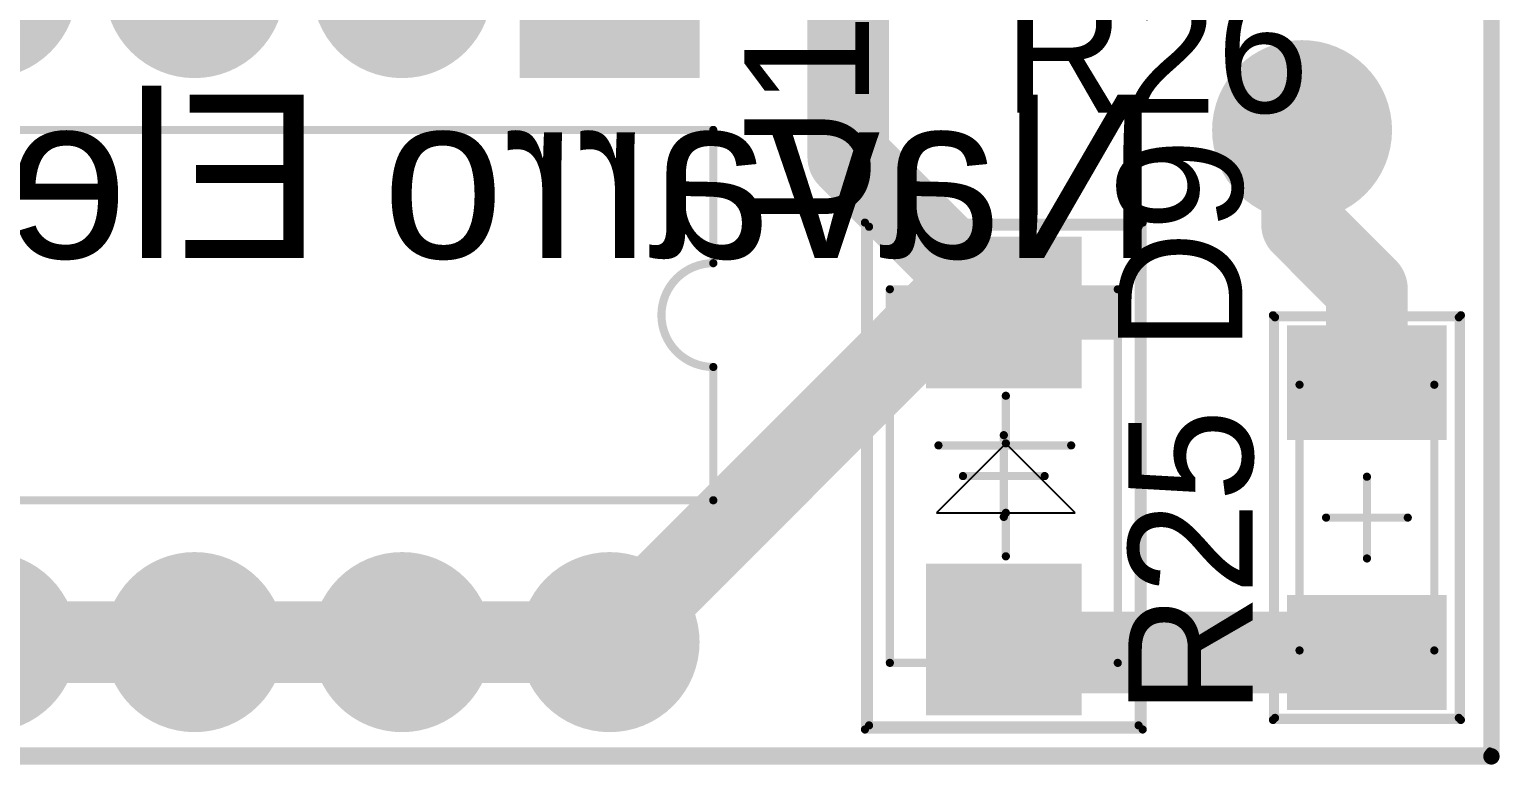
# Model space of a CAD drawing. Header units: millimetres. Extents: x 1.82 to 3.21, y 1.18 to 2.01.
# Drawn here: x 2.475 to 3.184, y 1.176 to 1.53 of the extents above; entities that cross this region are included whole.
import ezdxf

# ---------------------------------------------------------------- set-up
doc = ezdxf.new("R2010")
doc.units = ezdxf.units.MM
doc.header["$MEASUREMENT"] = 0
for name, color, linetype in [('BottomLayer', 5, 'Continuous'), ('BottomOverlay', 54, 'Continuous'), ('BottomSolder', 6, 'Continuous'), ('KeepOutLayer', 6, 'Continuous'), ('Mechanical13', 56, 'Continuous'), ('Mechanical15', 56, 'Continuous'), ('MultiLayer', 9, 'Continuous'), ('PadHoleLayer', 156, 'Continuous'), ('TopLayer', 1, 'Continuous'), ('TopOverlay', 2, 'Continuous'), ('TopPaste', 8, 'Continuous'), ('TopSolder', 216, 'Continuous')]:
    doc.layers.add(name, color=color, linetype=linetype)

# ---------------------------------------------------------------- blocks, each defined once
blk = doc.blocks.new('SMA_12')
at = {"layer": 'Mechanical13', "const_width": 0.00394}
for points in [[(-0.08996, 0.05492), (0.08996, 0.05492)], [(-0.08996, 0.05492), (-0.08996, -0.05492)], [(0.08996, 0.05492), (0.08996, -0.05492)], [(-0.08996, -0.05492), (0.08996, -0.05492)]]:
    blk.add_lwpolyline(points, dxfattribs=at)
at = {"layer": 'Mechanical13', "const_width": 0.00197}
for points in [[(-0.09094, 0.05492, 1), (-0.08898, 0.05492, 1)], [(-0.09094, 0.05492, 1), (-0.08898, 0.05492, 1)], [(0.08898, 0.05492, 1), (0.09094, 0.05492, 1)], [(0.08898, 0.05492, 1), (0.09094, 0.05492, 1)], [(-0.09094, -0.05492, 1), (-0.08898, -0.05492, 1)], [(-0.09094, -0.05492, 1), (-0.08898, -0.05492, 1)], [(0.08898, -0.05492, 1), (0.09094, -0.05492, 1)], [(0.08898, -0.05492, 1), (0.09094, -0.05492, 1)]]:
    blk.add_lwpolyline(points, format="xyb", close=True, dxfattribs=at)
at = {"layer": 'Mechanical13'}
blk.add_solid([(0.06576, -0.05492), (0.08996, -0.05492), (0.06576, 0.05492), (0.08996, 0.05492)], dxfattribs=at)
at = {"layer": 'Mechanical15', "const_width": 0.00394}
for points in [[(-0.12008, 0.06496), (0.12008, 0.06496)], [(-0.12008, 0.06496), (-0.12008, -0.06496)], [(0.12008, 0.06496), (0.12008, -0.06496)], [(0, 0.01969), (0, -0.01969)], [(-0.01969, 0), (0.01969, 0)], [(-0.12008, -0.06496), (0.12008, -0.06496)]]:
    blk.add_lwpolyline(points, dxfattribs=at)
at = {"layer": 'Mechanical15', "const_width": 0.00197}
for points in [[(-0.12106, 0.06496, 1), (-0.11909, 0.06496, 1)], [(-0.12106, 0.06496, 1), (-0.11909, 0.06496, 1)], [(0.11909, 0.06496, 1), (0.12106, 0.06496, 1)], [(0.11909, 0.06496, 1), (0.12106, 0.06496, 1)], [(-0.00098, 0.01969, 1), (0.00098, 0.01969, 1)], [(-0.02067, 0, 1), (-0.0187, 0, 1)], [(0.0187, 0, 1), (0.02067, 0, 1)], [(-0.00098, -0.01969, 1), (0.00098, -0.01969, 1)], [(-0.12106, -0.06496, 1), (-0.11909, -0.06496, 1)], [(-0.12106, -0.06496, 1), (-0.11909, -0.06496, 1)], [(0.11909, -0.06496, 1), (0.12106, -0.06496, 1)], [(0.11909, -0.06496, 1), (0.12106, -0.06496, 1)]]:
    blk.add_lwpolyline(points, format="xyb", close=True, dxfattribs=at)
at = {"layer": 'TopLayer'}
for points in [[(-0.11122, -0.03346), (-0.04626, -0.03346), (-0.11122, 0.03346), (-0.04626, 0.03346)], [(0.04626, -0.03346), (0.11122, -0.03346), (0.04626, 0.03346), (0.11122, 0.03346)]]:
    blk.add_solid(points, dxfattribs=at)
at = {"layer": 'TopOverlay'}
for p, q in [((0.01575, -0.00098), (-0.01772, 0.03248)), ((-0.01772, 0.03248), (-0.01772, -0.03445)), ((-0.01772, -0.03445), (0.01575, -0.00098))]:
    blk.add_line(p, q, dxfattribs=at)
at = {"layer": 'TopOverlay', "const_width": 0.00394}
for points in [[(-0.12205, 0.06693), (-0.12205, -0.06693)], [(-0.12205, 0.06693), (0.12205, 0.06693)], [(0.12205, 0.06693), (0.12205, -0.06693)], [(0.01476, 0.0315), (0.01476, -0.03248)], [(-0.03865, -0.00098), (-0.01772, -0.00098)], [(0.01575, -0.00098), (0.03868, -0.00098)], [(-0.12205, -0.06693), (0.12205, -0.06693)]]:
    blk.add_lwpolyline(points, dxfattribs=at)
at = {"layer": 'TopOverlay', "const_width": 0.00197}
for points in [[(-0.12303, 0.06693, 1), (-0.12106, 0.06693, 1)], [(-0.12303, 0.06693, 1), (-0.12106, 0.06693, 1)], [(0.12106, 0.06693, 1), (0.12303, 0.06693, 1)], [(0.12106, 0.06693, 1), (0.12303, 0.06693, 1)], [(0.01378, 0.0315, 1), (0.01575, 0.0315, 1)], [(-0.03963, -0.00098, 1), (-0.03767, -0.00098, 1)], [(-0.0187, -0.00098, 1), (-0.01673, -0.00098, 1)], [(0.01476, -0.00098, 1), (0.01673, -0.00098, 1)], [(0.03769, -0.00098, 1), (0.03966, -0.00098, 1)], [(0.01378, -0.03248, 1), (0.01575, -0.03248, 1)], [(-0.12303, -0.06693, 1), (-0.12106, -0.06693, 1)], [(-0.12303, -0.06693, 1), (-0.12106, -0.06693, 1)], [(0.12106, -0.06693, 1), (0.12303, -0.06693, 1)], [(0.12106, -0.06693, 1), (0.12303, -0.06693, 1)]]:
    blk.add_lwpolyline(points, format="xyb", close=True, dxfattribs=at)
at = {"layer": 'TopPaste'}
for points in [[(-0.11122, -0.03346), (-0.04626, -0.03346), (-0.11122, 0.03346), (-0.04626, 0.03346)], [(0.04626, -0.03346), (0.11122, -0.03346), (0.04626, 0.03346), (0.11122, 0.03346)]]:
    blk.add_solid(points, dxfattribs=at)
at = {"layer": 'TopSolder'}
for points in [[(-0.11522, -0.03746), (-0.04226, -0.03746), (-0.11522, 0.03746), (-0.04226, 0.03746)], [(0.04226, -0.03746), (0.11522, -0.03746), (0.04226, 0.03746), (0.11522, 0.03746)]]:
    blk.add_solid(points, dxfattribs=at)
blk = doc.blocks.new('CC1206_14')
at = {"layer": 'Mechanical13', "const_width": 0.00394}
for points in [[(-0.06398, 0.03248), (0.06398, 0.03248)], [(-0.06398, 0.03248), (-0.06398, -0.03248)], [(0.06398, 0.03248), (0.06398, -0.03248)], [(-0.06398, -0.03248), (0.06398, -0.03248)]]:
    blk.add_lwpolyline(points, dxfattribs=at)
at = {"layer": 'Mechanical13', "const_width": 0.00197}
for points in [[(-0.06496, 0.03248, 1), (-0.06299, 0.03248, 1)], [(-0.06496, 0.03248, 1), (-0.06299, 0.03248, 1)], [(0.06299, 0.03248, 1), (0.06496, 0.03248, 1)], [(0.06299, 0.03248, 1), (0.06496, 0.03248, 1)], [(-0.06496, -0.03248, 1), (-0.06299, -0.03248, 1)], [(-0.06496, -0.03248, 1), (-0.06299, -0.03248, 1)], [(0.06299, -0.03248, 1), (0.06496, -0.03248, 1)], [(0.06299, -0.03248, 1), (0.06496, -0.03248, 1)]]:
    blk.add_lwpolyline(points, format="xyb", close=True, dxfattribs=at)
at = {"layer": 'Mechanical15', "const_width": 0.00394}
for points in [[(-0.09646, 0.04429), (0.09646, 0.04429)], [(-0.09646, 0.04429), (-0.09646, -0.04429)], [(0.09646, 0.04429), (0.09646, -0.04429)], [(0, 0.01969), (0, -0.01969)], [(-0.01969, 0), (0.01969, 0)], [(-0.09646, -0.04429), (0.09646, -0.04429)]]:
    blk.add_lwpolyline(points, dxfattribs=at)
at = {"layer": 'Mechanical15', "const_width": 0.00197}
for points in [[(-0.09744, 0.04429, 1), (-0.09547, 0.04429, 1)], [(-0.09744, 0.04429, 1), (-0.09547, 0.04429, 1)], [(0.09547, 0.04429, 1), (0.09744, 0.04429, 1)], [(0.09547, 0.04429, 1), (0.09744, 0.04429, 1)], [(-0.00098, 0.01969, 1), (0.00098, 0.01969, 1)], [(-0.02067, 0, 1), (-0.0187, 0, 1)], [(0.0187, 0, 1), (0.02067, 0, 1)], [(-0.00098, -0.01969, 1), (0.00098, -0.01969, 1)], [(-0.09744, -0.04429, 1), (-0.09547, -0.04429, 1)], [(-0.09744, -0.04429, 1), (-0.09547, -0.04429, 1)], [(0.09547, -0.04429, 1), (0.09744, -0.04429, 1)], [(0.09547, -0.04429, 1), (0.09744, -0.04429, 1)]]:
    blk.add_lwpolyline(points, format="xyb", close=True, dxfattribs=at)
at = {"layer": 'TopLayer'}
for points in [[(-0.08858, -0.03445), (-0.04134, -0.03445), (-0.08858, 0.03445), (-0.04134, 0.03445)], [(0.04134, -0.03445), (0.08858, -0.03445), (0.04134, 0.03445), (0.08858, 0.03445)]]:
    blk.add_solid(points, dxfattribs=at)
at = {"layer": 'TopOverlay', "const_width": 0.00394}
for points in [[(-0.09744, 0.04528), (-0.09744, -0.04528)], [(-0.09744, 0.04528), (0.09744, 0.04528)], [(0.09744, 0.04528), (0.09744, -0.04528)], [(-0.09744, -0.04528), (0.09744, -0.04528)]]:
    blk.add_lwpolyline(points, dxfattribs=at)
at = {"layer": 'TopOverlay', "const_width": 0.00197}
for points in [[(-0.09843, 0.04528, 1), (-0.09646, 0.04528, 1)], [(-0.09843, 0.04528, 1), (-0.09646, 0.04528, 1)], [(0.09646, 0.04528, 1), (0.09843, 0.04528, 1)], [(0.09646, 0.04528, 1), (0.09843, 0.04528, 1)], [(-0.09843, -0.04528, 1), (-0.09646, -0.04528, 1)], [(-0.09843, -0.04528, 1), (-0.09646, -0.04528, 1)], [(0.09646, -0.04528, 1), (0.09843, -0.04528, 1)], [(0.09646, -0.04528, 1), (0.09843, -0.04528, 1)]]:
    blk.add_lwpolyline(points, format="xyb", close=True, dxfattribs=at)
at = {"layer": 'TopPaste'}
for points in [[(-0.08858, -0.03445), (-0.04134, -0.03445), (-0.08858, 0.03445), (-0.04134, 0.03445)], [(0.04134, -0.03445), (0.08858, -0.03445), (0.04134, 0.03445), (0.08858, 0.03445)]]:
    blk.add_solid(points, dxfattribs=at)
at = {"layer": 'TopSolder'}
for points in [[(-0.09258, -0.03845), (-0.03734, -0.03845), (-0.09258, 0.03845), (-0.03734, 0.03845)], [(0.03734, -0.03845), (0.09258, -0.03845), (0.03734, 0.03845), (0.09258, 0.03845)]]:
    blk.add_solid(points, dxfattribs=at)
blk = doc.blocks.new('F_____HILINK_17')
at = {"layer": 'BottomLayer', "const_width": 0.03937}
blk.add_lwpolyline([(0.55906, -0.09843, 1), (0.59843, -0.09843, 1)], format="xyb", close=True, dxfattribs=at)
at = {"layer": 'BottomSolder', "const_width": 0.04337}
blk.add_lwpolyline([(0.55706, -0.09843, 1), (0.60043, -0.09843, 1)], format="xyb", close=True, dxfattribs=at)
at = {"layer": 'MultiLayer', "const_width": 0.03937}
blk.add_lwpolyline([(0.55906, -0.09843, 1), (0.59843, -0.09843, 1)], format="xyb", close=True, dxfattribs=at)
at = {"layer": 'PadHoleLayer', "const_width": 0.02362}
blk.add_lwpolyline([(0.56693, -0.09843, 1), (0.59055, -0.09843, 1)], format="xyb", close=True, dxfattribs=at)
at = {"layer": 'TopLayer', "const_width": 0.03937}
blk.add_lwpolyline([(0.55906, -0.09843, 1), (0.59843, -0.09843, 1)], format="xyb", close=True, dxfattribs=at)
at = {"layer": 'TopOverlay', "const_width": 0.00394}
for points in [[(0.66929, 0.39764), (0.66929, -0.39764)], [(-0.67323, -0.39764), (0.66929, -0.39764)]]:
    blk.add_lwpolyline(points, dxfattribs=at)
at = {"layer": 'TopOverlay', "const_width": 0.00197}
blk.add_lwpolyline([(0.66831, -0.39764, 1), (0.67028, -0.39764, 1)], format="xyb", close=True, dxfattribs=at)
blk.add_lwpolyline([(0.66831, -0.39764, 1), (0.67028, -0.39764, 1)], format="xyb", close=True, dxfattribs=at)
at = {"layer": 'TopSolder', "const_width": 0.04337}
blk.add_lwpolyline([(0.55706, -0.09843, 1), (0.60043, -0.09843, 1)], format="xyb", close=True, dxfattribs=at)
blk = doc.blocks.new('DIP8_18')
at = {"layer": 'BottomLayer', "const_width": 0.03937}
for points in [[(0.29528, 0, 1), (0.33465, 0, 1)], [(-0.01969, -0.1, 1), (0.01969, -0.1, 1)], [(0.29528, -0.1, 1), (0.33465, -0.1, 1)], [(-0.01969, -0.2, 1), (0.01969, -0.2, 1)], [(0.29528, -0.2, 1), (0.33465, -0.2, 1)], [(-0.01969, -0.3, 1), (0.01969, -0.3, 1)], [(0.29528, -0.3, 1), (0.33465, -0.3, 1)]]:
    blk.add_lwpolyline(points, format="xyb", close=True, dxfattribs=at)
at = {"layer": 'BottomLayer'}
blk.add_solid([(-0.03937, -0.03937), (0.03937, -0.03937), (-0.03937, 0.03937), (0.03937, 0.03937)], dxfattribs=at)
at = {"layer": 'BottomSolder', "const_width": 0.04337}
for points in [[(0.29328, 0, 1), (0.33665, 0, 1)], [(-0.02168, -0.1, 1), (0.02168, -0.1, 1)], [(0.29328, -0.1, 1), (0.33665, -0.1, 1)], [(-0.02168, -0.2, 1), (0.02168, -0.2, 1)], [(0.29328, -0.2, 1), (0.33665, -0.2, 1)], [(-0.02168, -0.3, 1), (0.02168, -0.3, 1)], [(0.29328, -0.3, 1), (0.33665, -0.3, 1)]]:
    blk.add_lwpolyline(points, format="xyb", close=True, dxfattribs=at)
at = {"layer": 'BottomSolder'}
blk.add_solid([(-0.04337, -0.04337), (0.04337, -0.04337), (-0.04337, 0.04337), (0.04337, 0.04337)], dxfattribs=at)
at = {"layer": 'MultiLayer', "const_width": 0.03937}
for points in [[(0.29528, 0, 1), (0.33465, 0, 1)], [(-0.01969, -0.1, 1), (0.01969, -0.1, 1)], [(0.29528, -0.1, 1), (0.33465, -0.1, 1)], [(-0.01969, -0.2, 1), (0.01969, -0.2, 1)], [(0.29528, -0.2, 1), (0.33465, -0.2, 1)], [(-0.01969, -0.3, 1), (0.01969, -0.3, 1)], [(0.29528, -0.3, 1), (0.33465, -0.3, 1)]]:
    blk.add_lwpolyline(points, format="xyb", close=True, dxfattribs=at)
at = {"layer": 'MultiLayer'}
blk.add_solid([(-0.03937, -0.03937), (0.03937, -0.03937), (-0.03937, 0.03937), (0.03937, 0.03937)], dxfattribs=at)
at = {"layer": 'PadHoleLayer', "const_width": 0.01575}
for points in [[(-0.00787, 0, 1), (0.00787, 0, 1)], [(0.30709, 0, 1), (0.32283, 0, 1)], [(-0.00787, -0.1, 1), (0.00787, -0.1, 1)], [(0.30709, -0.1, 1), (0.32283, -0.1, 1)], [(-0.00787, -0.2, 1), (0.00787, -0.2, 1)], [(0.30709, -0.2, 1), (0.32283, -0.2, 1)], [(-0.00787, -0.3, 1), (0.00787, -0.3, 1)], [(0.30709, -0.3, 1), (0.32283, -0.3, 1)]]:
    blk.add_lwpolyline(points, format="xyb", close=True, dxfattribs=at)
at = {"layer": 'TopLayer', "const_width": 0.03937}
for points in [[(0.29528, 0, 1), (0.33465, 0, 1)], [(-0.01969, -0.1, 1), (0.01969, -0.1, 1)], [(0.29528, -0.1, 1), (0.33465, -0.1, 1)], [(-0.01969, -0.2, 1), (0.01969, -0.2, 1)], [(0.29528, -0.2, 1), (0.33465, -0.2, 1)], [(-0.01969, -0.3, 1), (0.01969, -0.3, 1)], [(0.29528, -0.3, 1), (0.33465, -0.3, 1)]]:
    blk.add_lwpolyline(points, format="xyb", close=True, dxfattribs=at)
at = {"layer": 'TopLayer'}
blk.add_solid([(-0.03937, -0.03937), (0.03937, -0.03937), (-0.03937, 0.03937), (0.03937, 0.03937)], dxfattribs=at)
at = {"layer": 'TopOverlay', "const_width": 0.00394}
for points in [[(0.13248, 0.05), (0.06831, 0.05)], [(0.06831, -0.35), (0.06831, 0.05)], [(0.24665, 0.05), (0.18248, 0.05)], [(0.24665, -0.35), (0.24665, 0.05)], [(0.24665, -0.35), (0.06831, -0.35)]]:
    blk.add_lwpolyline(points, dxfattribs=at)
at = {"layer": 'TopOverlay', "const_width": 0.00197}
for points in [[(0.06732, 0.05, 1), (0.06929, 0.05, 1)], [(0.06732, 0.05, 1), (0.06929, 0.05, 1)], [(0.1315, 0.05, 1), (0.13346, 0.05, 1)], [(0.1315, 0.05, 1), (0.13346, 0.05, 1)], [(0.1815, 0.05, 1), (0.18346, 0.05, 1)], [(0.1815, 0.05, 1), (0.18346, 0.05, 1)], [(0.24567, 0.05, 1), (0.24764, 0.05, 1)], [(0.24567, 0.05, 1), (0.24764, 0.05, 1)], [(0.06732, -0.35, 1), (0.06929, -0.35, 1)], [(0.06732, -0.35, 1), (0.06929, -0.35, 1)], [(0.24567, -0.35, 1), (0.24764, -0.35, 1)], [(0.24567, -0.35, 1), (0.24764, -0.35, 1)]]:
    blk.add_lwpolyline(points, format="xyb", close=True, dxfattribs=at)
at = {"layer": 'TopOverlay', "const_width": 0.00394}
blk.add_lwpolyline([(0.18248, 0.05, -1), (0.13248, 0.05)], format="xyb", dxfattribs=at)
at = {"layer": 'TopSolder', "const_width": 0.04337}
for points in [[(0.29328, 0, 1), (0.33665, 0, 1)], [(-0.02168, -0.1, 1), (0.02168, -0.1, 1)], [(0.29328, -0.1, 1), (0.33665, -0.1, 1)], [(-0.02168, -0.2, 1), (0.02168, -0.2, 1)], [(0.29328, -0.2, 1), (0.33665, -0.2, 1)], [(-0.02168, -0.3, 1), (0.02168, -0.3, 1)], [(0.29328, -0.3, 1), (0.33665, -0.3, 1)]]:
    blk.add_lwpolyline(points, format="xyb", close=True, dxfattribs=at)
at = {"layer": 'TopSolder'}
blk.add_solid([(-0.04337, -0.04337), (0.04337, -0.04337), (-0.04337, 0.04337), (0.04337, 0.04337)], dxfattribs=at)

msp = doc.modelspace()

# ---------------------------------------------------------------- linework, layer by layer
at = {"layer": 'KeepOutLayer', "const_width": 0.00787}
for points in [[(3.18, 1.18), (3.18, 1.98)], [(1.835, 1.18), (3.18, 1.18)]]:
    msp.add_lwpolyline(points, dxfattribs=at)
at = {"layer": 'KeepOutLayer', "const_width": 0.00394}
msp.add_lwpolyline([(3.17803, 1.18, 1), (3.18197, 1.18, 1)], format="xyb", close=True, dxfattribs=at)
msp.add_lwpolyline([(3.17803, 1.18, 1), (3.18197, 1.18, 1)], format="xyb", close=True, dxfattribs=at)
at = {"layer": 'TopLayer', "const_width": 0.03937}
for points in [[(2.87004, 1.4687), (2.87004, 1.59)], [(3.08874, 1.43626), (3.08874, 1.48157)], [(2.87004, 1.4687), (2.92187, 1.41687)], [(3.08874, 1.43626), (3.12, 1.405)], [(2.92187, 1.40191), (2.92187, 1.41687)], [(2.92187, 1.41687), (2.945, 1.39374)], [(3.12, 1.35996), (3.12, 1.405)], [(2.755, 1.23504), (2.92187, 1.40191)], [(2.455, 1.23504), (2.555, 1.23504)], [(2.555, 1.23504), (2.655, 1.23504)], [(2.655, 1.23504), (2.755, 1.23504)], [(2.95122, 1.23004), (3.12, 1.23004)]]:
    msp.add_lwpolyline(points, dxfattribs=at)
at = {"layer": 'TopLayer', "const_width": 0.01969}
for points in [[(3.0789, 1.48157, 1), (3.09858, 1.48157, 1)], [(2.8602, 1.4687, 1), (2.87988, 1.4687, 1)], [(2.8602, 1.4687, 1), (2.87988, 1.4687, 1)], [(3.0789, 1.43626, 1), (3.09858, 1.43626, 1)], [(3.0789, 1.43626, 1), (3.09858, 1.43626, 1)], [(2.91203, 1.41687, 1), (2.93171, 1.41687, 1)], [(2.91203, 1.41687, 1), (2.93171, 1.41687, 1)], [(2.91203, 1.41687, 1), (2.93171, 1.41687, 1)], [(3.11016, 1.405, 1), (3.12984, 1.405, 1)], [(3.11016, 1.405, 1), (3.12984, 1.405, 1)], [(2.91203, 1.40191, 1), (2.93171, 1.40191, 1)], [(2.91203, 1.40191, 1), (2.93171, 1.40191, 1)], [(2.93516, 1.39374, 1), (2.95484, 1.39374, 1)], [(3.11016, 1.35996, 1), (3.12984, 1.35996, 1)], [(2.54516, 1.23504, 1), (2.56484, 1.23504, 1)], [(2.54516, 1.23504, 1), (2.56484, 1.23504, 1)], [(2.64516, 1.23504, 1), (2.66484, 1.23504, 1)], [(2.64516, 1.23504, 1), (2.66484, 1.23504, 1)], [(2.74516, 1.23504, 1), (2.76484, 1.23504, 1)], [(2.74516, 1.23504, 1), (2.76484, 1.23504, 1)], [(2.94138, 1.23004, 1), (2.96106, 1.23004, 1)], [(3.11016, 1.23004, 1), (3.12984, 1.23004, 1)]]:
    msp.add_lwpolyline(points, format="xyb", close=True, dxfattribs=at)

# ---------------------------------------------------------------- block references
for name, p, rotation in [('F_____HILINK_17', (2.51, 1.58), 360), ('DIP8_18', (2.755, 1.55), 270), ('SMA_12', (2.945, 1.315), 90), ('CC1206_14', (3.12, 1.295), 90)]:
    msp.add_blockref(name, p, dxfattribs=dict(rotation=rotation))

# ---------------------------------------------------------------- texts
at = {"layer": 'BottomOverlay', "text_generation_flag": 2}
msp.add_text('Navarro Eletrônica', height=0.0787402, rotation=360, dxfattribs=at).set_placement((3.02, 1.42))
at = {"layer": 'TopOverlay'}
for s, p in [('U11', (2.88, 1.435)), ('D9', (3.06, 1.375)), ('R25', (3.065, 1.2))]:
    msp.add_text(s, height=0.06, rotation=90, dxfattribs=at).set_placement(p)
msp.add_text('R26', height=0.06, dxfattribs=at).set_placement((2.945, 1.49))

doc.saveas('drawing.dxf')
